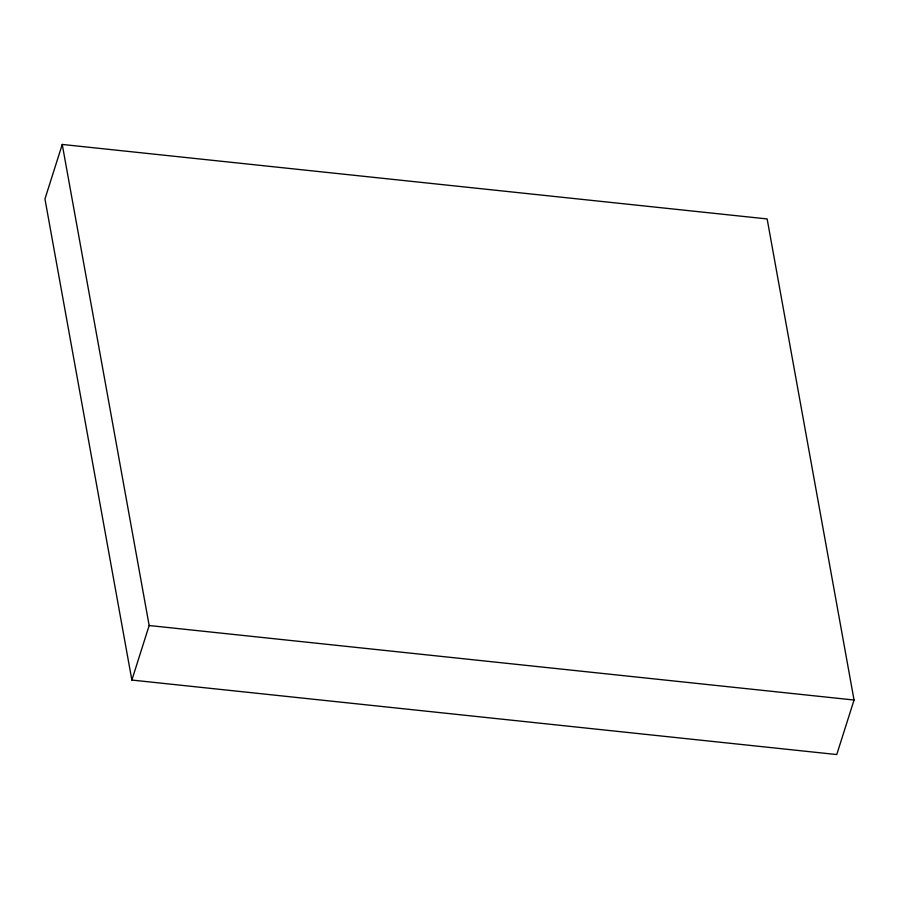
<?xml version="1.0" encoding="UTF-8"?>
<svg xmlns="http://www.w3.org/2000/svg" width="899" height="899" viewBox="0 0 899 899"><rect width="100%" height="100%" fill="white"/><g stroke="black" fill="none" stroke-linecap="round" stroke-linejoin="round"><path stroke-width="1.35" d="M62.245 144.447L44.95 198.971L131.861 680.06L836.755 754.553L854.05 700.029L767.139 218.94L62.245 144.447L149.167 625.524L131.861 680.06M149.167 625.524L854.05 700.029"/></g></svg>
